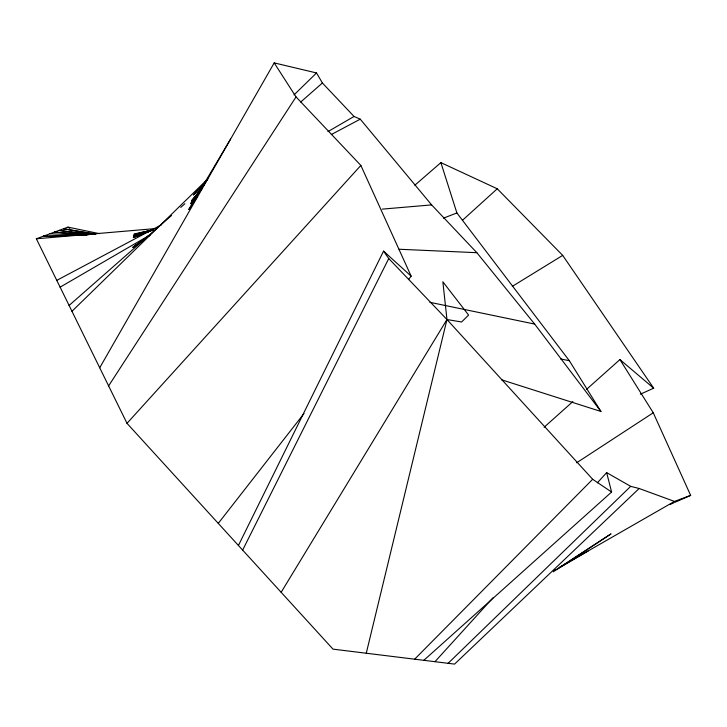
<?xml version="1.0" encoding="UTF-8"?>
<svg xmlns="http://www.w3.org/2000/svg" width="727" height="727" viewBox="0 0 727 727"><rect width="100%" height="100%" fill="white"/><g stroke="black" fill="none" stroke-linecap="round" stroke-linejoin="round"><path stroke-width="1.09" d="M366.263 653.237L446.969 319.535L442.861 281.803L468.597 315.055L461.627 321.988L446.969 319.535L388.745 258.53L383.556 251.115L238.429 545.468M242.645 550.094L388.745 258.53M99.717 367.78L274.188 62.895L316.536 72.954L322.388 82.996L354.049 116.456L360.256 119.173L431.629 204.896L476.857 252.696L534.663 324.078L600.929 411.473L501.548 379.785M230.568 139.121L188.775 209.54L197.508 196.435M281.149 592.305L446.969 319.535L592.669 479.284L611.598 492.025L423.832 660.325M108.614 385.901L296.034 96.909L274.188 62.895M205.995 181.65L190.601 203.733L199.561 192.119M218.273 523.376L303.995 413.509M408.474 279.604L411.155 276.169L360.856 165.429L296.034 96.909M204.205 184.803L191.519 200.834L201.87 188.866M586.407 389.49L619.922 359.574L653.246 412.782L690.65 495.378L674.474 501.412L639.142 488.489L454.575 664.105L332.993 649.138L127.007 423.332L360.856 165.429M434.973 661.688L492.906 597.876M597.34 482.855L606.645 472.614L630.7 486.354L639.142 488.489M207.113 180.023L193.337 195.027L203.569 184.404M414.654 659.189L592.669 479.284M71.964 311.292L207.931 178.797M294.008 94.91L316.536 72.954M448.123 663.306L630.7 486.354M462.472 220.299L497.25 188.775L562.698 255.386L653.682 388.182L640.342 394.216M544.123 427.24L572.849 401.595M69.092 305.449L171.581 215.446M180.741 207.395L184.912 203.733M300.724 102.025L322.388 82.996M414.826 185.231L440.889 162.621L497.25 188.775M149.644 235.139L132.932 247.498L148.98 235.666M148.99 235.648L133.005 247.162L150.344 234.748M553.229 571.813L611.034 533.872L556.419 569.568L588.325 550.848M576.629 462.799L653.246 412.782M512.308 286.356L562.698 255.386M60.114 287.165L149.071 235.503M327.941 131.623L354.049 116.456M553.865 570.613L555.773 569.514M559.608 567.324L674.474 501.412M56.779 280.368L161.594 224.688M331.312 134.55L360.256 119.173M669.812 504.593L673.784 502.839M674.774 502.402L690.65 495.378M153.424 229.605L133.277 237.629L151.87 230.305M443.461 218.145L456.892 212.956L569.341 360.728L600.929 411.473M127.007 423.332L36.35 238.792L67.956 227.124L99.29 233.631M152.915 229.868L133.432 237.02L153.406 229.759L133.904 235.194L152.843 229.923L133.75 235.802L153.415 229.787M153.415 229.732L133.595 236.411L151.761 230.341M152.715 229.877L134.068 234.585L153.315 229.741L134.222 233.976M36.35 238.792L155.387 228.587M382.22 209.131L431.629 204.896M76.917 235.303L43.184 236.275L64.73 236.102M81.415 235.166L88.158 234.975M50.018 233.749L82.251 235.175M399.05 249.243L476.857 252.696M87.113 234.557L54.498 232.095L78.171 234.448M82.678 234.894L86.059 235.23M92.802 234.457L58.987 230.432L88.058 234.494M95.9 233.976L63.476 228.778L95.664 234.512M560.544 358.929L569.341 360.728M429.875 302.305L534.663 324.078M67.956 227.124L69.774 228.405M619.922 359.574L653.682 388.182M383.556 251.115L411.155 276.169M440.889 162.621L456.892 212.956M606.645 472.614L611.598 492.025"/></g></svg>
